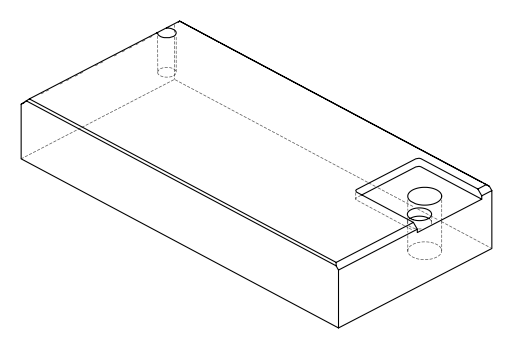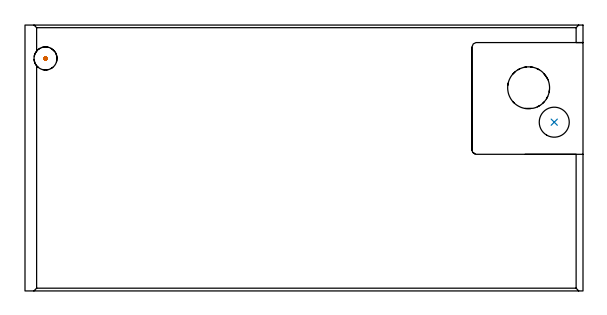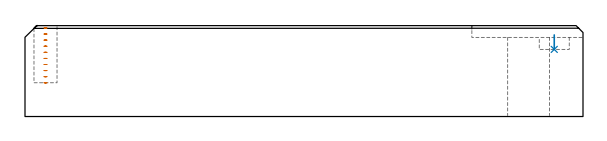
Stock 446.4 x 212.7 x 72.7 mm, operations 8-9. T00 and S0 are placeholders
(PLAN: 9 operations, 4 tool changes, 56.7 min)
(1 AREA_MILL | FG_CHAMFER_SURFACE | UGT0205_001 | 1.93 min | 1709 mm3)
(2 AREA_MILL_1 | FG_CHAMFER_SURFACE_1 | UGT0205_001 | 3.62 min | 968 mm3)
(3 AREA_MILL_2 | FG_CHAMFER_SURFACE_2 | UGT0205_001 | 7.02 min | 9192 mm3)
(4 AREA_MILL_3 | FG_CHAMFER_SURFACE_3 | UGT0205_001 | 0.41 min | 258 mm3)
(5 AREA_MILL_4 | FG_CHAMFER_SURFACE_4 | UGT0205_001 | 3.63 min | 1050 mm3)
(6 MILL_SLOT | SLOT_PARTIAL_RECTANGULAR | NXT0201_008 | Follow Part, ap 1.5, ae 75% | 37.76 min | 74532 mm3)
(7 MILL_THROUGH_HOLE_FROM_SOLID_MATERIAL | STEP1HOLE | UGT0201_018 | Circular | 1.81 min | 55817 mm3)
(8 MILL_BLIND_HOLE_FROM_SOLID_MATERIAL | STEP1POCKET | NXT0201_012 | Spiral | 0.46 min | 12126 mm3)
(9 INDEXABLE_INSERT_DRILL_BLIND_HOLE_FROM_SOLID | STEP1POCKET_1 | UGT0302_003 | 0.05 min | 4336 mm3)
(TOOL UGT0205_001 | Chamfer Mill 20 x 3 x 45 deg. | D20 FL50 Z2)
(TOOL NXT0201_008 | ENDMILL 6mm [2P460-0600-NA 1630] | D6 FL26 Z6)
(TOOL UGT0201_018 | End mill 30 mm | D30 FL50 Z4)
(TOOL NXT0201_012 | ENDMILL 16mm [2P460-1600-NA 1630] | D16 FL38 Z6)
(TOOL UGT0302_003 | Indexable Insert Drill 24mm | D24 PA180 FL50 Z2)
(OP 8 MILL_BLIND_HOLE_FROM_SOLID_MATERIAL)
G17 G21 G94 G90
T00 M6
G54
G17 G0 G90 X16.4 Y186. S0 M3
G43 Z82.7 H1
Z70.83
G94 G3 X17. Y186.6 R0.6 F250.
X16.4 Y187.2 R0.6
X15.2 Y186. R1.2
X16.4 Y187.2 R-1.2
X15.8 Y186.6 R0.6
X16.4 Y186. R0.6
G0 Z65.96
G3 X17. Y186.6 R0.6
X16.4 Y187.2 R0.6
X15.2 Y186. R1.2
X16.4 Y187.2 R-1.2
X15.8 Y186.6 R0.6
X16.4 Y186. R0.6
G0 Z61.09
G3 X17. Y186.6 R0.6
X16.4 Y187.2 R0.6
X15.2 Y186. R1.2
X16.4 Y187.2 R-1.2
X15.8 Y186.6 R0.6
X16.4 Y186. R0.6
G0 Z56.22
G3 X17. Y186.6 R0.6
X16.4 Y187.2 R0.6
X15.2 Y186. R1.2
X16.4 Y187.2 R-1.2
X15.8 Y186.6 R0.6
X16.4 Y186. R0.6
G0 Z51.35
G3 X17. Y186.6 R0.6
X16.4 Y187.2 R0.6
X15.2 Y186. R1.2
X16.4 Y187.2 R-1.2
X15.8 Y186.6 R0.6
X16.4 Y186. R0.6
G0 Z46.48
G3 X17. Y186.6 R0.6
X16.4 Y187.2 R0.6
X15.2 Y186. R1.2
X16.4 Y187.2 R-1.2
X15.8 Y186.6 R0.6
X16.4 Y186. R0.6
G0 Z41.61
G3 X17. Y186.6 R0.6
X16.4 Y187.2 R0.6
X15.2 Y186. R1.2
X16.4 Y187.2 R-1.2
X15.8 Y186.6 R0.6
X16.4 Y186. R0.6
G0 Z36.74
G3 X17. Y186.6 R0.6
X16.4 Y187.2 R0.6
X15.2 Y186. R1.2
X16.4 Y187.2 R-1.2
X15.8 Y186.6 R0.6
X16.4 Y186. R0.6
G0 Z31.87
G3 X17. Y186.6 R0.6
X16.4 Y187.2 R0.6
X15.2 Y186. R1.2
X16.4 Y187.2 R-1.2
X15.8 Y186.6 R0.6
X16.4 Y186. R0.6
G0 Z27.
G3 X17. Y186.6 R0.6
X16.4 Y187.2 R0.6
X15.2 Y186. R1.2
X16.4 Y187.2 R-1.2
X15.8 Y186.6 R0.6
X16.4 Y186. R0.6
G0 Z82.7
M5
M2
(OP 9 INDEXABLE_INSERT_DRILL_BLIND_HOLE_FROM_SOLID)
G17 G21 G94 G90
T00 M6
G54
G17 G0 G90 X423.4 Y135. S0 M3
G43 Z82.7 H0
G94 G81 G98 Z53.7 F250. R65.3
G80
M5
M2
